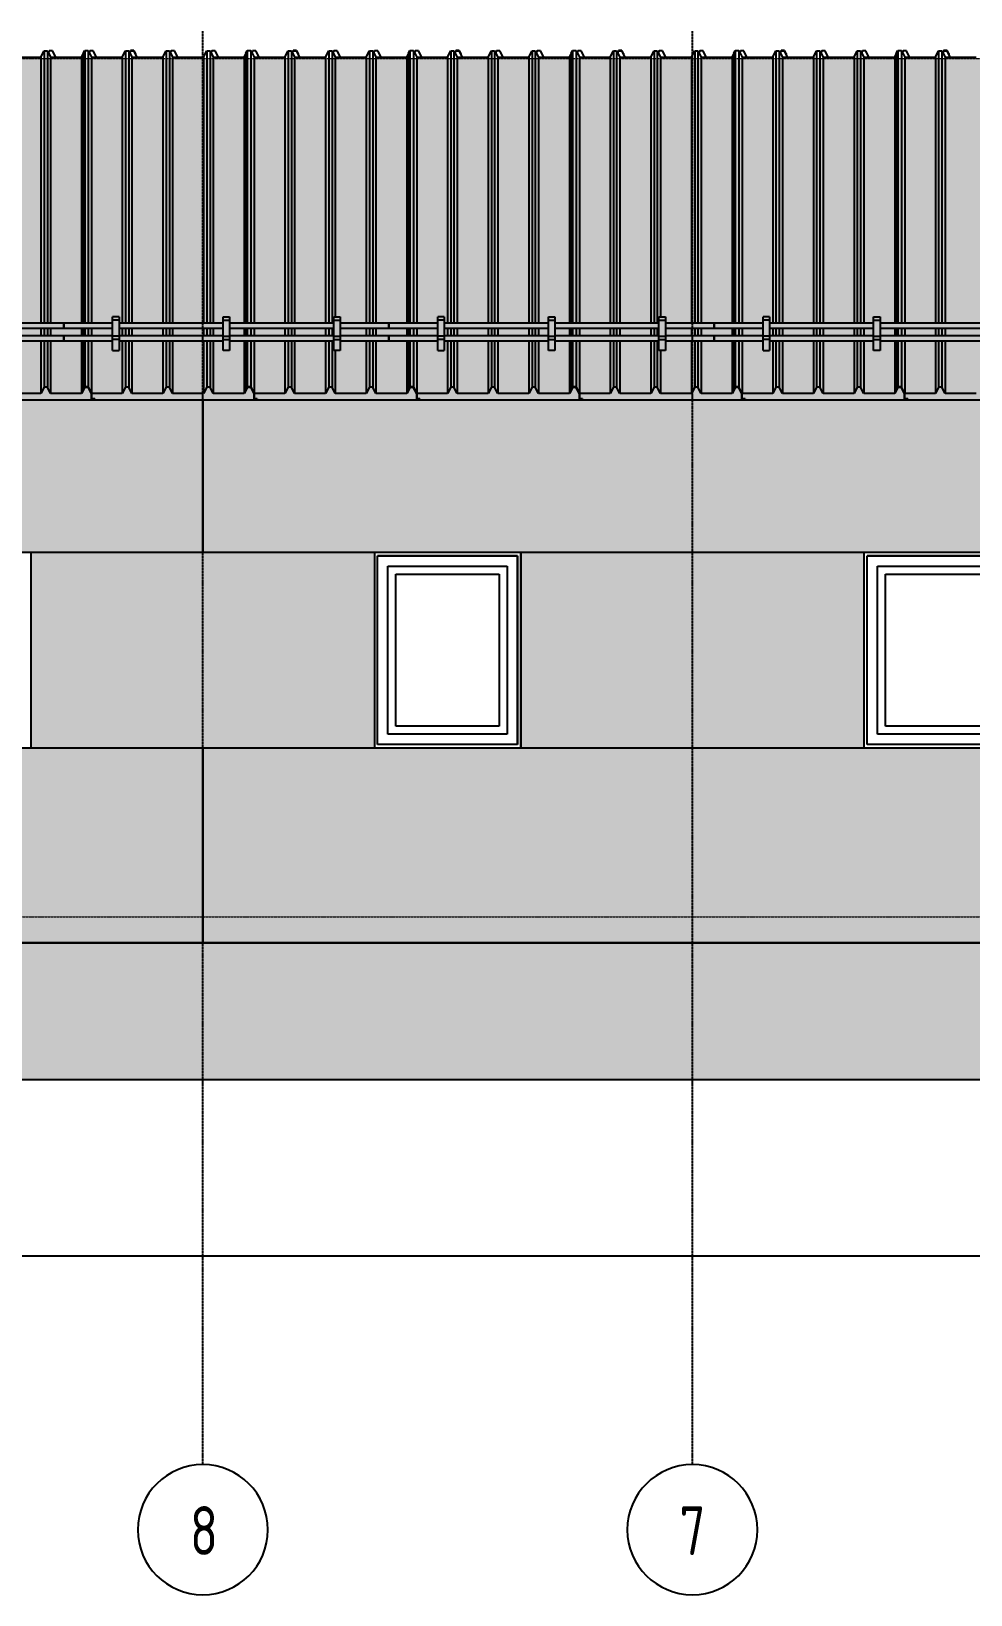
# Model space of a CAD drawing. Header units: millimetres. Extents: x 2162 to 93478, y -2737 to 52379.
# Drawn here: x 38351 to 44127, y 27258 to 36874 of the extents above; entities that cross this region are included whole.
import ezdxf

# ---------------------------------------------------------------- set-up
doc = ezdxf.new("R2010")
doc.units = ezdxf.units.MM
doc.linetypes.add('Штрихпунктир 15 х 2 х 2 мм', pattern=[19, 15, -2, 0, -2])
doc.linetypes.add('Штрихпунктирная', pattern=[30, 25, -2.25, 0.5, -2.25])
doc.layers.add('Axes', color=40, linetype='Штрихпунктирная')
doc.layers.add('Dimension', color=4, linetype='Continuous')
doc.layers.add('Level', color=7, linetype='Continuous', lineweight=9)
doc.layers.add('Text', color=219, linetype='Continuous', lineweight=20)
doc.styles.add('GOST Common_1', font='gost.shx', dxfattribs={"width": 0.8, "height": 250})
doc.styles.add('KOTE', font='romrust.shx', dxfattribs={"width": 0.8})
doc.dimstyles.new('ayala 100', dxfattribs={"dimscale": 50, "dimtxt": 6, "dimasz": 4.4, "dimexe": 3, "dimexo": 5, "dimgap": 1, "dimtad": 1, "dimtoh": 1, "dimdec": 0, "dimzin": 9, "dimdsep": 46, "dimtxsty": 'KOTE', "dimblk": 'ARCHTICK', "dimcen": 0, "dimdle": 3, "dimclrd": 4, "dimclre": 4, "dimclrt": 3, "dimadec": 0, "dimazin": 0, "dimtfac": 0.666667, "dimtdec": 0, "dimtix": 1, "dimtmove": 1, "dimatfit": 0, "dimfxl": 1, "dimtvp": 1, "dimtolj": 1, "dimarcsym": 0})

# ---------------------------------------------------------------- blocks, each defined once
blk = doc.blocks.new('wind02')
for p, q in [((-48392.2, 2240), (-48392.2, 1040)), ((-47492.2, 2240), (-48392.2, 2240)), ((-48372.2, 1060), (-48372.2, 2220)), ((-47512.2, 2220), (-48372.2, 2220)), ((-48372.2, 1060), (-48372.2, 2220)), ((-48372.2, 2220), (-47512.2, 2220)), ((-47512.2, 1060), (-47512.2, 2220)), ((-47512.2, 2220), (-47512.2, 1060)), ((-47492.2, 2240), (-47492.2, 1040)), ((-48309.2, 2157), (-47575.2, 2157)), ((-48309.2, 1123), (-48309.2, 2157)), ((-47575.2, 2157), (-47575.2, 1123)), ((-48260.2, 1172), (-48260.2, 2108)), ((-48260.2, 2108), (-47624.2, 2108)), ((-47624.2, 2108), (-47624.2, 1172)), ((-47624.2, 1172), (-48260.2, 1172)), ((-47512.2, 1060), (-48372.2, 1060)), ((-47512.2, 1060), (-48372.2, 1060)), ((-47575.2, 1123), (-48309.2, 1123)), ((-48392.2, 1040), (-47492.2, 1040))]:
    blk.add_line(p, q)
blk = doc.blocks.new('_ArchTick')
at = {"color": 0, "linetype": 'ByBlock', "const_width": 0.15}
blk.add_lwpolyline([(-0.5, -0.5), (0.5, 0.5)], dxfattribs=at)
blk = doc.blocks.new('*D80')
at = {"layer": 'Defpoints', "color": 0, "transparency": 16777216}
for p in [(60470.5, 29342.6), (6185.5, 28827.3), (60470.5, 28827.3)]:
    blk.add_point(p, dxfattribs=at)
at = {"layer": 'Dimension', "color": 4, "lineweight": -2, "transparency": 16777216}
for p, q in [((6185.5, 29077.3), (6185.5, 29492.6)), ((60470.5, 29077.3), (60470.5, 29492.6)), ((6035.5, 29342.6), (60620.5, 29342.6))]:
    blk.add_line(p, q, dxfattribs=at)
at = {"layer": 'Dimension', "color": 4, "lineweight": -2, "transparency": 16777216, "xscale": 220, "yscale": 220, "zscale": 220, "rotation": 180}
blk.add_blockref('_ArchTick', (6185.5, 29342.6), dxfattribs=at)
at = {"layer": 'Dimension', "color": 4, "lineweight": -2, "transparency": 16777216, "xscale": 220, "yscale": 220, "zscale": 220}
blk.add_blockref('_ArchTick', (60470.5, 29342.6), dxfattribs=at)
at = {"layer": 'Dimension', "color": 3, "transparency": 16777216, "insert": (33328, 29542.6), "char_height": 300, "attachment_point": 5, "style": 'KOTE'}
blk.add_mtext('\\A1;54285', dxfattribs=at)

msp = doc.modelspace()

# ---------------------------------------------------------------- hatches: boundary and pattern name
at = {"true_color": 0x61993b}
h = msp.add_hatch(color=85, dxfattribs=at)
h.dxf.hatch_style = 1
h.paths.add_polyline_path([(48769.5, 36707.7), (8890.8, 36707.7), (8890.8, 34609.3), (48769.5, 34609.3)])
at = {"true_color": 0xecece7}
h = msp.add_hatch(color=254, dxfattribs=at)
h.dxf.hatch_style = 1
h.paths.add_polyline_path([(39405.5, 34607.7), (36395.5, 34607.7), (36395.5, 33667.6), (37450.5, 33667.6), (37450.5, 33667.7), (38350.5, 33667.7), (39405.5, 33667.6)])
h.paths.add_polyline_path([(36395.5, 34607.7), (33385.5, 34607.7), (33385.5, 33667.6), (34440.5, 33667.6), (34440.5, 33667.7), (35340.5, 33667.7), (36395.5, 33667.6)])
h.paths.add_polyline_path([(42415.5, 34607.7), (39405.5, 34607.7), (39405.5, 33667.6), (40460.1, 33667.6), (40460.1, 33667.7), (41360.1, 33667.7), (42415.5, 33667.6)])
h.paths.add_polyline_path([(40460.1, 33667.6), (39405.5, 33667.6), (39405.5, 32467.6), (40460.1, 32467.6)])
h.paths.add_polyline_path([(42415.5, 33667.6), (41360.1, 33667.6), (41360.1, 32467.6), (42415.5, 32467.6)])
h.paths.add_polyline_path([(42415.5, 32467.6), (41360.1, 32467.6), (40460.1, 32467.6), (39405.5, 32467.6), (39405.5, 31427.7), (42415.5, 31427.7)])
h.paths.add_polyline_path([(39405.5, 32467.6), (38350.5, 32467.6), (37450.5, 32467.6), (36395.5, 32467.6), (36395.5, 31427.7), (39405.5, 31427.7)])
h.paths.add_polyline_path([(39405.5, 31427.7), (36395.5, 31427.7), (36395.5, 31267.7), (39405.5, 31267.7)])
h.paths.add_polyline_path([(42415.5, 31427.7), (39405.5, 31427.7), (39405.5, 31267.7), (42415.5, 31267.7)])
h.paths.add_polyline_path([(37450.5, 33667.6), (36395.5, 33667.6), (36395.5, 32467.6), (37450.5, 32467.6)])
h.paths.add_polyline_path([(39405.5, 33667.6), (38350.5, 33667.6), (38350.5, 32467.6), (39405.5, 32467.6)])
h.paths.add_polyline_path([(36395.5, 33667.6), (35340.5, 33667.6), (35340.5, 32467.6), (36395.5, 32467.6)])
h.paths.add_polyline_path([(34440.5, 33667.6), (33385.5, 33667.6), (33385.5, 32467.6), (34440.5, 32467.6)])
h.paths.add_polyline_path([(36395.5, 32467.6), (35340.5, 32467.6), (34440.5, 32467.6), (33385.5, 32467.6), (33385.5, 31427.7), (36395.5, 31427.7)])
h.paths.add_polyline_path([(36395.5, 31427.7), (33385.5, 31427.7), (33385.5, 31267.7), (36395.5, 31267.7)])
h.paths.add_polyline_path([(45425.5, 32467.6), (44370.1, 32467.6), (43470.1, 32467.6), (42415.5, 32467.6), (42415.5, 31427.7), (45425.5, 31427.7)])
h.paths.add_polyline_path([(43470.1, 33667.6), (42415.5, 33667.6), (42415.5, 32467.6), (43470.1, 32467.6)])
h.paths.add_polyline_path([(45425.5, 34607.7), (42415.5, 34607.7), (42415.5, 33667.6), (43470.1, 33667.6), (43470.1, 33667.7), (44370.1, 33667.7), (45425.5, 33667.6)])
h.paths.add_polyline_path([(45425.5, 33667.6), (44370.1, 33667.6), (44370.1, 32467.6), (45425.5, 32467.6)])
h.paths.add_polyline_path([(45425.5, 31427.7), (42415.5, 31427.7), (42415.5, 31267.7), (45425.5, 31267.7)])
at = {"true_color": 0x61993b}
h = msp.add_hatch(color=85, dxfattribs=at)
h.dxf.hatch_style = 1
h.paths.add_polyline_path([(60590.5, 31267.7), (9190, 31267.7), (9190, 30427.7), (60590.5, 30427.7)])

# ---------------------------------------------------------------- linework, layer by layer
for p, q in [((38409.7, 36715), (38429.7, 36754.1)), ((38429.7, 36754.1), (38449.7, 36754.1)), ((38429.7, 36754.1), (38429.7, 35078.1)), ((38449.7, 36754.1), (38469.7, 36715)), ((38449.7, 36754.1), (38449.7, 35078.1)), ((38461.3, 36754.1), (38455.5, 36742.8)), ((38481.3, 36754.1), (38461.3, 36754.1)), ((38501.3, 36715), (38481.3, 36754.1)), ((38659.7, 36715), (38669.5, 36734.1)), ((38669.5, 36736.5), (38679, 36755.1)), ((38669.5, 36736.5), (38669.5, 35078.1)), ((38679, 36755.1), (38700.5, 36755.1)), ((38679, 36755.1), (38679, 35078.1)), ((38700.5, 36755.1), (38721, 36715)), ((38700.5, 36755.1), (38700.5, 35078.1)), ((38711.3, 36754.1), (38706.1, 36744.1)), ((38731.3, 36754.1), (38711.3, 36754.1)), ((38751.3, 36715), (38731.3, 36754.1)), ((38909.7, 36715), (38929.7, 36754.1)), ((38929.7, 36754.1), (38949.7, 36754.1)), ((38929.7, 36754.1), (38929.7, 35078.4)), ((38949.7, 36754.1), (38969.7, 36715)), ((38949.7, 36754.1), (38949.7, 35078.4)), ((38960.5, 36755.1), (38954.9, 36744.1)), ((38955.3, 36743.2), (38961, 36754.3)), ((38961.3, 36754.1), (38955.5, 36742.8)), ((38982, 36755.1), (38960.5, 36755.1)), ((38961, 36754.3), (38981.5, 36754.3)), ((38981.3, 36754.1), (38961.3, 36754.1)), ((39001.3, 36715), (38981.3, 36754.1)), ((38981.5, 36754.3), (38990.8, 36736.2)), ((38991.5, 36736.5), (38982, 36755.1)), ((38990.8, 36736.2), (38991.5, 36736.5)), ((38991.5, 36736.5), (38991.5, 36734.1)), ((39159.7, 36715), (39179.7, 36754.1)), ((39179.7, 36754.1), (39199.7, 36754.1)), ((39179.7, 36754.1), (39179.7, 35078.1)), ((39199.7, 36754.1), (39219.7, 36715)), ((39199.7, 36754.1), (39199.7, 35078.1)), ((39211.3, 36754.1), (39205.5, 36742.8)), ((39231.3, 36754.1), (39211.3, 36754.1)), ((39251.3, 36715), (39231.3, 36754.1)), ((39409.7, 36715), (39429.7, 36754.1)), ((39429.7, 36754.1), (39449.7, 36754.1)), ((39429.7, 36754.1), (39429.7, 35078.3)), ((39449.7, 36754.1), (39469.7, 36715)), ((39449.7, 36754.1), (39449.7, 35078.3)), ((39461.3, 36754.1), (39455.5, 36742.8)), ((39481.3, 36754.1), (39461.3, 36754.1)), ((39501.3, 36715), (39481.3, 36754.1)), ((39659.7, 36715), (39669.5, 36734.1)), ((39669.5, 36736.5), (39679, 36755.1)), ((39669.5, 36736.5), (39669.5, 35078.4)), ((39679, 36755.1), (39700.5, 36755.1)), ((39679, 36755.1), (39679, 35078.4)), ((39700.5, 36755.1), (39721, 36715)), ((39700.5, 36755.1), (39700.5, 35078.4)), ((39711.3, 36754.1), (39706.1, 36744.1)), ((39731.3, 36754.1), (39711.3, 36754.1)), ((39751.3, 36715), (39731.3, 36754.1)), ((39909.7, 36715), (39929.7, 36754.1)), ((39929.7, 36754.1), (39949.7, 36754.1)), ((39929.7, 36754.1), (39929.7, 35078.1)), ((39949.7, 36754.1), (39969.7, 36715)), ((39949.7, 36754.1), (39949.7, 35078.1)), ((39960.5, 36755.1), (39954.9, 36744.1)), ((39955.3, 36743.2), (39961, 36754.3)), ((39961.3, 36754.1), (39955.5, 36742.8)), ((39982, 36755.1), (39960.5, 36755.1)), ((39961, 36754.3), (39981.5, 36754.3)), ((39981.3, 36754.1), (39961.3, 36754.1)), ((40001.3, 36715), (39981.3, 36754.1)), ((39981.5, 36754.3), (39990.8, 36736.2)), ((39991.5, 36736.5), (39982, 36755.1)), ((39990.8, 36736.2), (39991.5, 36736.5)), ((39991.5, 36736.5), (39991.5, 36734.1)), ((40159.7, 36715), (40179.7, 36754.1)), ((40179.7, 36754.1), (40199.7, 36754.1)), ((40179.7, 36754.1), (40179.7, 35078.3)), ((40199.7, 36754.1), (40219.7, 36715)), ((40199.7, 36754.1), (40199.7, 35078.4)), ((40211.3, 36754.1), (40205.5, 36742.8)), ((40231.3, 36754.1), (40211.3, 36754.1)), ((40251.3, 36715), (40231.3, 36754.1)), ((40409.7, 36715), (40429.7, 36754.1)), ((40429.7, 36754.1), (40449.7, 36754.1)), ((40429.7, 36754.1), (40429.7, 35078.1)), ((40449.7, 36754.1), (40469.7, 36715)), ((40449.7, 36754.1), (40449.7, 35078.1)), ((40461.3, 36754.1), (40455.5, 36742.8)), ((40481.3, 36754.1), (40461.3, 36754.1)), ((40501.3, 36715), (40481.3, 36754.1)), ((40659.7, 36715), (40669.5, 36734.1)), ((40669.5, 36736.5), (40679, 36755.1)), ((40669.5, 36736.5), (40669.5, 35078.1)), ((40679, 36755.1), (40700.5, 36755.1)), ((40679, 36755.1), (40679, 35078.1)), ((40700.5, 36755.1), (40721, 36715)), ((40700.5, 36755.1), (40700.5, 35078.1)), ((40711.3, 36754.1), (40706.1, 36744.1)), ((40731.3, 36754.1), (40711.3, 36754.1)), ((40751.3, 36715), (40731.3, 36754.1)), ((40909.7, 36715), (40929.7, 36754.1)), ((40929.7, 36754.1), (40949.7, 36754.1)), ((40929.7, 36754.1), (40929.7, 35078.4)), ((40949.7, 36754.1), (40969.7, 36715)), ((40949.7, 36754.1), (40949.7, 35078.4)), ((40960.5, 36755.1), (40954.9, 36744.1)), ((40955.3, 36743.2), (40961, 36754.3)), ((40961.3, 36754.1), (40955.5, 36742.8)), ((40982, 36755.1), (40960.5, 36755.1)), ((40961, 36754.3), (40981.5, 36754.3)), ((40981.3, 36754.1), (40961.3, 36754.1)), ((41001.3, 36715), (40981.3, 36754.1)), ((40981.5, 36754.3), (40990.8, 36736.2)), ((40991.5, 36736.5), (40982, 36755.1)), ((40990.8, 36736.2), (40991.5, 36736.5)), ((40991.5, 36736.5), (40991.5, 36734.1)), ((41159.7, 36715), (41179.7, 36754.1)), ((41179.7, 36754.1), (41199.7, 36754.1)), ((41179.7, 36754.1), (41179.7, 35078.1)), ((41199.7, 36754.1), (41219.7, 36715)), ((41199.7, 36754.1), (41199.7, 35078.1)), ((41211.3, 36754.1), (41205.5, 36742.8)), ((41231.3, 36754.1), (41211.3, 36754.1)), ((41251.3, 36715), (41231.3, 36754.1)), ((41409.7, 36715), (41429.7, 36754.1)), ((41429.7, 36754.1), (41449.7, 36754.1)), ((41429.7, 36754.1), (41429.7, 35078.3)), ((41449.7, 36754.1), (41469.7, 36715)), ((41449.7, 36754.1), (41449.7, 35078.3)), ((41461.3, 36754.1), (41455.5, 36742.8)), ((41481.3, 36754.1), (41461.3, 36754.1)), ((41501.3, 36715), (41481.3, 36754.1)), ((41659.7, 36715), (41669.5, 36734.1)), ((41669.5, 36736.5), (41679, 36755.1)), ((41669.5, 36736.5), (41669.5, 35078.4)), ((41679, 36755.1), (41700.5, 36755.1)), ((41679, 36755.1), (41679, 35078.4)), ((41700.5, 36755.1), (41721, 36715)), ((41700.5, 36755.1), (41700.5, 35078.4)), ((41711.3, 36754.1), (41706.1, 36744.1)), ((41731.3, 36754.1), (41711.3, 36754.1)), ((41751.3, 36715), (41731.3, 36754.1)), ((41909.7, 36715), (41929.7, 36754.1)), ((41929.7, 36754.1), (41949.7, 36754.1)), ((41929.7, 36754.1), (41929.7, 35078.1)), ((41949.7, 36754.1), (41969.7, 36715)), ((41949.7, 36754.1), (41949.7, 35078.1)), ((41960.5, 36755.1), (41954.9, 36744.1)), ((41955.3, 36743.2), (41961, 36754.3)), ((41961.3, 36754.1), (41955.5, 36742.8)), ((41982, 36755.1), (41960.5, 36755.1)), ((41961, 36754.3), (41981.5, 36754.3)), ((41981.3, 36754.1), (41961.3, 36754.1)), ((42001.3, 36715), (41981.3, 36754.1)), ((41981.5, 36754.3), (41990.8, 36736.2)), ((41991.5, 36736.5), (41982, 36755.1)), ((41990.8, 36736.2), (41991.5, 36736.5)), ((41991.5, 36736.5), (41991.5, 36734.1)), ((42159.7, 36715), (42179.7, 36754.1)), ((42179.7, 36754.1), (42199.7, 36754.1)), ((42179.7, 36754.1), (42179.7, 35078.3)), ((42199.7, 36754.1), (42219.7, 36715)), ((42199.7, 36754.1), (42199.7, 35078.4)), ((42211.3, 36754.1), (42205.5, 36742.8)), ((42231.3, 36754.1), (42211.3, 36754.1)), ((42251.3, 36715), (42231.3, 36754.1)), ((42409.7, 36715), (42429.7, 36754.1)), ((42429.7, 36754.1), (42449.7, 36754.1)), ((42429.7, 36754.1), (42429.7, 35078.1)), ((42449.7, 36754.1), (42469.7, 36715)), ((42449.7, 36754.1), (42449.7, 35078.1)), ((42461.3, 36754.1), (42455.5, 36742.8)), ((42481.3, 36754.1), (42461.3, 36754.1)), ((42501.3, 36715), (42481.3, 36754.1)), ((42659.7, 36715), (42669.5, 36734.1)), ((42669.5, 36736.5), (42679, 36755.1)), ((42669.5, 36736.5), (42669.5, 35078.1)), ((42679, 36755.1), (42700.5, 36755.1)), ((42679, 36755.1), (42679, 35078.1)), ((42700.5, 36755.1), (42721, 36715)), ((42700.5, 36755.1), (42700.5, 35078.1)), ((42711.3, 36754.1), (42706.1, 36744.1)), ((42731.3, 36754.1), (42711.3, 36754.1)), ((42751.3, 36715), (42731.3, 36754.1)), ((42909.7, 36715), (42929.7, 36754.1)), ((42929.7, 36754.1), (42949.7, 36754.1)), ((42929.7, 36754.1), (42929.7, 35078.4)), ((42949.7, 36754.1), (42969.7, 36715)), ((42949.7, 36754.1), (42949.7, 35078.4)), ((42960.5, 36755.1), (42954.9, 36744.1)), ((42955.3, 36743.2), (42961, 36754.3)), ((42961.3, 36754.1), (42955.5, 36742.8)), ((42982, 36755.1), (42960.5, 36755.1)), ((42961, 36754.3), (42981.5, 36754.3)), ((42981.3, 36754.1), (42961.3, 36754.1)), ((43001.3, 36715), (42981.3, 36754.1)), ((42981.5, 36754.3), (42990.8, 36736.2)), ((42991.5, 36736.5), (42982, 36755.1)), ((42990.8, 36736.2), (42991.5, 36736.5)), ((42991.5, 36736.5), (42991.5, 36734.1)), ((43159.7, 36715), (43179.7, 36754.1)), ((43179.7, 36754.1), (43199.7, 36754.1)), ((43179.7, 36754.1), (43179.7, 35078.1)), ((43199.7, 36754.1), (43219.7, 36715)), ((43199.7, 36754.1), (43199.7, 35078.1)), ((43211.3, 36754.1), (43205.5, 36742.8)), ((43231.3, 36754.1), (43211.3, 36754.1)), ((43251.3, 36715), (43231.3, 36754.1)), ((43409.7, 36715), (43429.7, 36754.1)), ((43429.7, 36754.1), (43449.7, 36754.1)), ((43429.7, 36754.1), (43429.7, 35078.3)), ((43449.7, 36754.1), (43469.7, 36715)), ((43449.7, 36754.1), (43449.7, 35078.3)), ((43461.3, 36754.1), (43455.5, 36742.8)), ((43481.3, 36754.1), (43461.3, 36754.1)), ((43501.3, 36715), (43481.3, 36754.1)), ((43659.7, 36715), (43669.5, 36734.1)), ((43669.5, 36736.5), (43679, 36755.1)), ((43669.5, 36736.5), (43669.5, 35078.4)), ((43679, 36755.1), (43700.5, 36755.1)), ((43679, 36755.1), (43679, 35078.4)), ((43700.5, 36755.1), (43721, 36715)), ((43700.5, 36755.1), (43700.5, 35078.4)), ((43711.3, 36754.1), (43706.1, 36744.1)), ((43731.3, 36754.1), (43711.3, 36754.1)), ((43751.3, 36715), (43731.3, 36754.1)), ((43909.7, 36715), (43929.7, 36754.1)), ((43929.7, 36754.1), (43949.7, 36754.1)), ((43929.7, 36754.1), (43929.7, 35078.1)), ((43949.7, 36754.1), (43969.7, 36715)), ((43949.7, 36754.1), (43949.7, 35078.1)), ((43960.5, 36755.1), (43954.9, 36744.1)), ((43955.3, 36743.2), (43961, 36754.3)), ((43961.3, 36754.1), (43955.5, 36742.8)), ((43982, 36755.1), (43960.5, 36755.1)), ((43961, 36754.3), (43981.5, 36754.3)), ((43981.3, 36754.1), (43961.3, 36754.1)), ((44001.3, 36715), (43981.3, 36754.1)), ((43981.5, 36754.3), (43990.8, 36736.2)), ((43991.5, 36736.5), (43982, 36755.1)), ((43990.8, 36736.2), (43991.5, 36736.5)), ((43991.5, 36736.5), (43991.5, 36734.1)), ((38219.7, 36715), (38409.7, 36715)), ((38409.7, 36715), (38409.7, 35078.1)), ((38469.7, 36715), (38659.7, 36715)), ((38469.7, 36715), (38469.7, 35078.1)), ((38659.7, 36715), (38659.7, 35078.1)), ((38721, 36715), (38909.7, 36715)), ((38721, 36715), (38721, 35078.1)), ((38909.7, 36715), (38909.7, 35078.4)), ((38969.7, 36715), (39159.7, 36715)), ((38969.7, 36715), (38969.7, 35078.4)), ((39159.7, 36715), (39159.7, 35078.1)), ((39219.7, 36715), (39409.7, 36715)), ((39219.7, 36715), (39219.7, 35078.1)), ((39409.7, 36715), (39409.7, 35078.3)), ((39469.7, 36715), (39659.7, 36715)), ((39469.7, 36715), (39469.7, 35078.3)), ((39659.7, 36715), (39659.7, 35078.4)), ((39721, 36715), (39909.7, 36715)), ((39721, 36715), (39721, 35078.4)), ((39909.7, 36715), (39909.7, 35078.1)), ((39969.7, 36715), (40159.7, 36715)), ((39969.7, 36715), (39969.7, 35078.1)), ((40159.7, 36715), (40159.7, 35078.3)), ((40219.7, 36715), (40409.7, 36715)), ((40219.7, 36715), (40219.7, 35117.8)), ((40409.7, 36715), (40409.7, 35078.1)), ((40469.7, 36715), (40659.7, 36715)), ((40469.7, 36715), (40469.7, 35078.1)), ((40659.7, 36715), (40659.7, 35078.1)), ((40721, 36715), (40909.7, 36715)), ((40721, 36715), (40721, 35078.1)), ((40909.7, 36715), (40909.7, 35078.4)), ((40969.7, 36715), (41159.7, 36715)), ((40969.7, 36715), (40969.7, 35078.4)), ((41159.7, 36715), (41159.7, 35078.1)), ((41219.7, 36715), (41409.7, 36715)), ((41219.7, 36715), (41219.7, 35078.1)), ((41409.7, 36715), (41409.7, 35078.3)), ((41469.7, 36715), (41659.7, 36715)), ((41469.7, 36715), (41469.7, 35078.3)), ((41659.7, 36715), (41659.7, 35078.4)), ((41721, 36715), (41909.7, 36715)), ((41721, 36715), (41721, 35078.4)), ((41909.7, 36715), (41909.7, 35078.1)), ((41969.7, 36715), (42159.7, 36715)), ((41969.7, 36715), (41969.7, 35078.1)), ((42159.7, 36715), (42159.7, 35078.3)), ((42219.7, 36715), (42409.7, 36715)), ((42219.7, 36715), (42219.7, 35117.8)), ((42409.7, 36715), (42409.7, 35078.1)), ((42469.7, 36715), (42659.7, 36715)), ((42469.7, 36715), (42469.7, 35078.1)), ((42659.7, 36715), (42659.7, 35078.1)), ((42721, 36715), (42909.7, 36715)), ((42721, 36715), (42721, 35078.1)), ((42909.7, 36715), (42909.7, 35078.4)), ((42969.7, 36715), (43159.7, 36715)), ((42969.7, 36715), (42969.7, 35078.4)), ((43159.7, 36715), (43159.7, 35078.1)), ((43219.7, 36715), (43409.7, 36715)), ((43219.7, 36715), (43219.7, 35078.1)), ((43409.7, 36715), (43409.7, 35078.3)), ((43469.7, 36715), (43659.7, 36715)), ((43469.7, 36715), (43469.7, 35078.3)), ((43659.7, 36715), (43659.7, 35078.4)), ((43721, 36715), (43909.7, 36715)), ((43721, 36715), (43721, 35078.4)), ((43909.7, 36715), (43909.7, 35078.1)), ((43969.7, 36715), (44159.7, 36715)), ((43969.7, 36715), (43969.7, 35078.1)), ((38409.7, 35048.4), (38409.7, 34999.8)), ((38429.7, 35048.4), (38429.7, 34999.8)), ((38449.7, 35048.4), (38449.7, 34999.8)), ((38469.7, 35048.4), (38469.7, 34999.8)), ((38550, 35078.4), (38550, 35078.4)), ((38550, 35078.4), (38550, 35078.4)), ((38659.7, 35048.4), (38659.7, 34999.8)), ((38669.5, 35048.4), (38669.5, 34999.8)), ((38679, 35048.4), (38679, 34999.8)), ((38700.5, 35048.4), (38700.5, 34999.8)), ((38721, 35048.4), (38721, 34999.8)), ((38890, 35097), (38850, 35097)), ((38909.7, 35048.4), (38909.7, 35000.1)), ((38929.7, 35048.4), (38929.7, 35000.1)), ((38949.7, 35048.5), (38949.7, 35000.1)), ((38969.7, 35048.5), (38969.7, 35000.1)), ((39159.7, 35048.4), (39159.7, 34999.8)), ((39179.7, 35048.4), (39179.7, 34999.8)), ((39199.7, 35048.4), (39199.7, 34999.8)), ((39219.7, 35048.4), (39219.7, 34999.8)), ((39409.7, 35048.4), (39409.7, 35000.1)), ((39429.7, 35048.4), (39429.7, 35000.1)), ((39449.7, 35048.4), (39449.7, 35000.1)), ((39469.7, 35048.4), (39469.7, 35000.1)), ((39530, 35097), (39570, 35097)), ((39659.7, 35048.5), (39659.7, 35000.1)), ((39669.5, 35048.5), (39669.5, 35000.1)), ((39679, 35048.5), (39679, 35000.1)), ((39700.5, 35048.5), (39700.5, 35000.1)), ((39721, 35048.6), (39721, 35000.1)), ((39909.7, 35048.4), (39909.7, 34999.8)), ((39929.7, 35048.4), (39929.7, 34999.8)), ((39949.7, 35048.4), (39949.7, 34999.8)), ((39969.7, 35048.4), (39969.7, 34999.8)), ((40159.7, 35048.4), (40159.7, 35000.1)), ((40179.7, 35048.4), (40179.7, 35000.1)), ((40199.7, 35048.4), (40199.7, 35000.1)), ((40210, 35097), (40250, 35097)), ((40409.7, 35048.4), (40409.7, 34999.8)), ((40429.7, 35048.4), (40429.7, 34999.8)), ((40449.7, 35048.4), (40449.7, 34999.8)), ((40469.7, 35048.4), (40469.7, 34999.8)), ((40550, 35078.4), (40550, 35078.4)), ((40550, 35078.4), (40550, 35078.4)), ((40659.7, 35048.4), (40659.7, 34999.8)), ((40669.5, 35048.4), (40669.5, 34999.8)), ((40679, 35048.4), (40679, 34999.8)), ((40700.5, 35048.4), (40700.5, 34999.8)), ((40721, 35048.4), (40721, 34999.8)), ((40890, 35097), (40850, 35097)), ((40909.7, 35048.4), (40909.7, 35000.1)), ((40929.7, 35048.4), (40929.7, 35000.1)), ((40949.7, 35048.5), (40949.7, 35000.1)), ((40969.7, 35048.5), (40969.7, 35000.1)), ((41159.7, 35048.4), (41159.7, 34999.8)), ((41179.7, 35048.4), (41179.7, 34999.8)), ((41199.7, 35048.4), (41199.7, 34999.8)), ((41219.7, 35048.4), (41219.7, 34999.8)), ((41409.7, 35048.4), (41409.7, 35000.1)), ((41429.7, 35048.4), (41429.7, 35000.1)), ((41449.7, 35048.4), (41449.7, 35000.1)), ((41469.7, 35048.4), (41469.7, 35000.1)), ((41530, 35097), (41570, 35097)), ((41659.7, 35048.5), (41659.7, 35000.1)), ((41669.5, 35048.5), (41669.5, 35000.1)), ((41679, 35048.5), (41679, 35000.1)), ((41700.5, 35048.5), (41700.5, 35000.1)), ((41721, 35048.6), (41721, 35000.1)), ((41909.7, 35048.4), (41909.7, 34999.8)), ((41929.7, 35048.4), (41929.7, 34999.8)), ((41949.7, 35048.4), (41949.7, 34999.8)), ((41969.7, 35048.4), (41969.7, 34999.8)), ((42159.7, 35048.4), (42159.7, 35000.1)), ((42179.7, 35048.4), (42179.7, 35000.1)), ((42199.7, 35048.4), (42199.7, 35000.1)), ((42210, 35097), (42250, 35097)), ((42409.7, 35048.4), (42409.7, 34999.8)), ((42429.7, 35048.4), (42429.7, 34999.8)), ((42449.7, 35048.4), (42449.7, 34999.8)), ((42469.7, 35048.4), (42469.7, 34999.8)), ((42550, 35078.4), (42550, 35078.4)), ((42550, 35078.4), (42550, 35078.4)), ((42659.7, 35048.4), (42659.7, 34999.8)), ((42669.5, 35048.4), (42669.5, 34999.8)), ((42679, 35048.4), (42679, 34999.8)), ((42700.5, 35048.4), (42700.5, 34999.8)), ((42721, 35048.4), (42721, 34999.8)), ((42890, 35097), (42850, 35097)), ((42909.7, 35048.4), (42909.7, 35000.1)), ((42929.7, 35048.4), (42929.7, 35000.1)), ((42949.7, 35048.5), (42949.7, 35000.1)), ((42969.7, 35048.5), (42969.7, 35000.1)), ((43159.7, 35048.4), (43159.7, 34999.8)), ((43179.7, 35048.4), (43179.7, 34999.8)), ((43199.7, 35048.4), (43199.7, 34999.8)), ((43219.7, 35048.4), (43219.7, 34999.8)), ((43409.7, 35048.4), (43409.7, 35000.1)), ((43429.7, 35048.4), (43429.7, 35000.1)), ((43449.7, 35048.4), (43449.7, 35000.1)), ((43469.7, 35048.4), (43469.7, 35000.1)), ((43530, 35097), (43570, 35097)), ((43659.7, 35048.5), (43659.7, 35000.1)), ((43669.5, 35048.5), (43669.5, 35000.1)), ((43679, 35048.5), (43679, 35000.1)), ((43700.5, 35048.5), (43700.5, 35000.1)), ((43721, 35048.6), (43721, 35000.1)), ((43909.7, 35048.4), (43909.7, 34999.8)), ((43929.7, 35048.4), (43929.7, 34999.8)), ((43949.7, 35048.4), (43949.7, 34999.8)), ((43969.7, 35048.4), (43969.7, 34999.8)), ((38409.7, 34970.2), (38409.7, 34646.8)), ((38429.7, 34970.2), (38429.7, 34685.9)), ((38449.7, 34970.2), (38449.7, 34685.9)), ((38469.7, 34970.2), (38469.7, 34646.8)), ((38550, 35000.1), (38550, 35000.1)), ((38550, 35000.1), (38550, 35000.1)), ((38659.7, 34970.2), (38659.7, 34646.8)), ((38669.5, 34970.2), (38669.5, 34668.4)), ((38679, 34970.2), (38679, 34686.9)), ((38700.5, 34970.2), (38700.5, 34686.9)), ((38721, 34970.2), (38721, 34646.8)), ((38890, 34999.2), (38850, 34999.2)), ((38890, 34978.4), (38850, 34978.4)), ((38909.7, 34970.2), (38909.7, 34646.8)), ((38929.7, 34970.2), (38929.7, 34685.9)), ((38949.7, 34970.2), (38949.7, 34685.9)), ((38969.7, 34970.2), (38969.7, 34646.8)), ((39159.7, 34970.2), (39159.7, 34646.8)), ((39179.7, 34970.2), (39179.7, 34685.9)), ((39199.7, 34970.2), (39199.7, 34685.9)), ((39219.7, 34970.2), (39219.7, 34646.8)), ((39409.7, 34970.2), (39409.7, 34646.8)), ((39429.7, 34970.2), (39429.7, 34685.9)), ((39449.7, 34970.2), (39449.7, 34685.9)), ((39469.7, 34970.2), (39469.7, 34646.8)), ((39530, 34999.2), (39570, 34999.2)), ((39530, 34978.4), (39570, 34978.4)), ((39659.7, 34970.3), (39659.7, 34646.8)), ((39669.5, 34970.3), (39669.5, 34668.4)), ((39679, 34970.3), (39679, 34686.9)), ((39700.5, 34970.3), (39700.5, 34686.9)), ((39721, 34970.3), (39721, 34646.8)), ((39909.7, 34970.2), (39909.7, 34646.8)), ((39929.7, 34970.2), (39929.7, 34685.9)), ((39949.7, 34970.2), (39949.7, 34685.9)), ((39969.7, 34970.2), (39969.7, 34646.8)), ((40159.7, 34970.2), (40159.7, 34646.8)), ((40179.7, 34970.2), (40179.7, 34685.9)), ((40199.7, 34970.2), (40199.7, 34685.9)), ((40210, 34999.2), (40250, 34999.2)), ((40210, 34978.4), (40250, 34978.4)), ((40219.7, 34909.9), (40219.7, 34646.8)), ((40409.7, 34970.2), (40409.7, 34646.8)), ((40429.7, 34970.2), (40429.7, 34685.9)), ((40449.7, 34970.2), (40449.7, 34685.9)), ((40469.7, 34970.2), (40469.7, 34646.8)), ((40550, 35000.1), (40550, 35000.1)), ((40550, 35000.1), (40550, 35000.1)), ((40659.7, 34970.2), (40659.7, 34646.8)), ((40669.5, 34970.2), (40669.5, 34668.4)), ((40679, 34970.2), (40679, 34686.9)), ((40700.5, 34970.2), (40700.5, 34686.9)), ((40721, 34970.2), (40721, 34646.8)), ((40890, 34999.2), (40850, 34999.2)), ((40890, 34978.4), (40850, 34978.4)), ((40909.7, 34970.2), (40909.7, 34646.8)), ((40929.7, 34970.2), (40929.7, 34685.9)), ((40949.7, 34970.2), (40949.7, 34685.9)), ((40969.7, 34970.2), (40969.7, 34646.8)), ((41159.7, 34970.2), (41159.7, 34646.8)), ((41179.7, 34970.2), (41179.7, 34685.9)), ((41199.7, 34970.2), (41199.7, 34685.9)), ((41219.7, 34970.2), (41219.7, 34646.8)), ((41409.7, 34970.2), (41409.7, 34646.8)), ((41429.7, 34970.2), (41429.7, 34685.9)), ((41449.7, 34970.2), (41449.7, 34685.9)), ((41469.7, 34970.2), (41469.7, 34646.8)), ((41530, 34999.2), (41570, 34999.2)), ((41530, 34978.4), (41570, 34978.4)), ((41659.7, 34970.3), (41659.7, 34646.8)), ((41669.5, 34970.3), (41669.5, 34668.4)), ((41679, 34970.3), (41679, 34686.9)), ((41700.5, 34970.3), (41700.5, 34686.9)), ((41721, 34970.3), (41721, 34646.8)), ((41909.7, 34970.2), (41909.7, 34646.8)), ((41929.7, 34970.2), (41929.7, 34685.9)), ((41949.7, 34970.2), (41949.7, 34685.9)), ((41969.7, 34970.2), (41969.7, 34646.8)), ((42159.7, 34970.2), (42159.7, 34646.8)), ((42179.7, 34970.2), (42179.7, 34685.9)), ((42199.7, 34970.2), (42199.7, 34685.9)), ((42210, 34999.2), (42250, 34999.2)), ((42210, 34978.4), (42250, 34978.4)), ((42219.7, 34909.9), (42219.7, 34646.8)), ((42409.7, 34970.2), (42409.7, 34646.8)), ((42429.7, 34970.2), (42429.7, 34685.9)), ((42449.7, 34970.2), (42449.7, 34685.9)), ((42469.7, 34970.2), (42469.7, 34646.8)), ((42550, 35000.1), (42550, 35000.1)), ((42550, 35000.1), (42550, 35000.1)), ((42659.7, 34970.2), (42659.7, 34646.8)), ((42669.5, 34970.2), (42669.5, 34668.4)), ((42679, 34970.2), (42679, 34686.9)), ((42700.5, 34970.2), (42700.5, 34686.9)), ((42721, 34970.2), (42721, 34646.8)), ((42890, 34999.2), (42850, 34999.2)), ((42890, 34978.4), (42850, 34978.4)), ((42909.7, 34970.2), (42909.7, 34646.8)), ((42929.7, 34970.2), (42929.7, 34685.9)), ((42949.7, 34970.2), (42949.7, 34685.9)), ((42969.7, 34970.2), (42969.7, 34646.8)), ((43159.7, 34970.2), (43159.7, 34646.8)), ((43179.7, 34970.2), (43179.7, 34685.9)), ((43199.7, 34970.2), (43199.7, 34685.9)), ((43219.7, 34970.2), (43219.7, 34646.8)), ((43409.7, 34970.2), (43409.7, 34646.8)), ((43429.7, 34970.2), (43429.7, 34685.9)), ((43449.7, 34970.2), (43449.7, 34685.9)), ((43469.7, 34970.2), (43469.7, 34646.8)), ((43530, 34999.2), (43570, 34999.2)), ((43530, 34978.4), (43570, 34978.4)), ((43659.7, 34970.3), (43659.7, 34646.8)), ((43669.5, 34970.3), (43669.5, 34668.4)), ((43679, 34970.3), (43679, 34686.9)), ((43700.5, 34970.3), (43700.5, 34686.9)), ((43721, 34970.3), (43721, 34646.8)), ((43909.7, 34970.2), (43909.7, 34646.8)), ((43929.7, 34970.2), (43929.7, 34685.9)), ((43949.7, 34970.2), (43949.7, 34685.9)), ((43969.7, 34970.2), (43969.7, 34646.8)), ((38409.7, 34646.8), (38219.7, 34646.8)), ((38429.7, 34685.9), (38409.7, 34646.8)), ((38449.7, 34685.9), (38429.7, 34685.9)), ((38469.7, 34646.8), (38449.7, 34685.9)), ((38659.7, 34646.8), (38469.7, 34646.8)), ((38679.7, 34685.9), (38659.7, 34646.8)), ((38679, 34686.9), (38669.5, 34668.4)), ((38669.5, 34668.4), (38670.2, 34668)), ((38670.2, 34668), (38679.5, 34686.1)), ((38700.5, 34686.9), (38679, 34686.9)), ((38679.5, 34686.1), (38700, 34686.1)), ((38699.7, 34685.9), (38679.7, 34685.9)), ((38720.5, 34645.3), (38699.7, 34685.9)), ((38700, 34686.1), (38720.5, 34646)), ((38721, 34646.8), (38700.5, 34686.9)), ((38720.5, 34613.5), (38720.5, 34645.3)), ((38720.5, 34645.3), (38720.5, 34614)), ((38909.7, 34646.8), (38721, 34646.8)), ((38929.7, 34685.9), (38909.7, 34646.8)), ((38949.7, 34685.9), (38929.7, 34685.9)), ((38969.7, 34646.8), (38949.7, 34685.9)), ((39159.7, 34646.8), (38969.7, 34646.8)), ((39179.7, 34685.9), (39159.7, 34646.8)), ((39199.7, 34685.9), (39179.7, 34685.9)), ((39219.7, 34646.8), (39199.7, 34685.9)), ((39409.7, 34646.8), (39219.7, 34646.8)), ((39429.7, 34685.9), (39409.7, 34646.8)), ((39449.7, 34685.9), (39429.7, 34685.9)), ((39469.7, 34646.8), (39449.7, 34685.9)), ((39659.7, 34646.8), (39469.7, 34646.8)), ((39679.7, 34685.9), (39659.7, 34646.8)), ((39679, 34686.9), (39669.5, 34668.4)), ((39669.5, 34668.4), (39670.2, 34668)), ((39670.2, 34668), (39679.5, 34686.1)), ((39700.5, 34686.9), (39679, 34686.9)), ((39679.5, 34686.1), (39700, 34686.1)), ((39699.7, 34685.9), (39679.7, 34685.9)), ((39720.5, 34645.3), (39699.7, 34685.9)), ((39700, 34686.1), (39720.5, 34646)), ((39721, 34646.8), (39700.5, 34686.9)), ((39720.5, 34613.5), (39720.5, 34645.3)), ((39720.5, 34645.3), (39720.5, 34614)), ((39909.7, 34646.8), (39721, 34646.8)), ((39929.7, 34685.9), (39909.7, 34646.8)), ((39949.7, 34685.9), (39929.7, 34685.9)), ((39969.7, 34646.8), (39949.7, 34685.9)), ((40159.7, 34646.8), (39969.7, 34646.8)), ((40179.7, 34685.9), (40159.7, 34646.8)), ((40199.7, 34685.9), (40179.7, 34685.9)), ((40219.7, 34646.8), (40199.7, 34685.9)), ((40409.7, 34646.8), (40219.7, 34646.8)), ((40429.7, 34685.9), (40409.7, 34646.8)), ((40449.7, 34685.9), (40429.7, 34685.9)), ((40469.7, 34646.8), (40449.7, 34685.9)), ((40659.7, 34646.8), (40469.7, 34646.8)), ((40679.7, 34685.9), (40659.7, 34646.8)), ((40679, 34686.9), (40669.5, 34668.4)), ((40669.5, 34668.4), (40670.2, 34668)), ((40670.2, 34668), (40679.5, 34686.1)), ((40700.5, 34686.9), (40679, 34686.9)), ((40679.5, 34686.1), (40700, 34686.1)), ((40699.7, 34685.9), (40679.7, 34685.9)), ((40720.5, 34645.3), (40699.7, 34685.9)), ((40700, 34686.1), (40720.5, 34646)), ((40721, 34646.8), (40700.5, 34686.9)), ((40720.5, 34613.5), (40720.5, 34645.3)), ((40720.5, 34645.3), (40720.5, 34614)), ((40909.7, 34646.8), (40721, 34646.8)), ((40929.7, 34685.9), (40909.7, 34646.8)), ((40949.7, 34685.9), (40929.7, 34685.9)), ((40969.7, 34646.8), (40949.7, 34685.9)), ((41159.7, 34646.8), (40969.7, 34646.8)), ((41179.7, 34685.9), (41159.7, 34646.8)), ((41199.7, 34685.9), (41179.7, 34685.9)), ((41219.7, 34646.8), (41199.7, 34685.9)), ((41409.7, 34646.8), (41219.7, 34646.8)), ((41429.7, 34685.9), (41409.7, 34646.8)), ((41449.7, 34685.9), (41429.7, 34685.9)), ((41469.7, 34646.8), (41449.7, 34685.9)), ((41659.7, 34646.8), (41469.7, 34646.8)), ((41679.7, 34685.9), (41659.7, 34646.8)), ((41679, 34686.9), (41669.5, 34668.4)), ((41669.5, 34668.4), (41670.2, 34668)), ((41670.2, 34668), (41679.5, 34686.1)), ((41700.5, 34686.9), (41679, 34686.9)), ((41679.5, 34686.1), (41700, 34686.1)), ((41699.7, 34685.9), (41679.7, 34685.9)), ((41720.5, 34645.3), (41699.7, 34685.9)), ((41700, 34686.1), (41720.5, 34646)), ((41721, 34646.8), (41700.5, 34686.9)), ((41720.5, 34613.5), (41720.5, 34645.3)), ((41720.5, 34645.3), (41720.5, 34614)), ((41909.7, 34646.8), (41721, 34646.8)), ((41929.7, 34685.9), (41909.7, 34646.8)), ((41949.7, 34685.9), (41929.7, 34685.9)), ((41969.7, 34646.8), (41949.7, 34685.9)), ((42159.7, 34646.8), (41969.7, 34646.8)), ((42179.7, 34685.9), (42159.7, 34646.8)), ((42199.7, 34685.9), (42179.7, 34685.9)), ((42219.7, 34646.8), (42199.7, 34685.9)), ((42409.7, 34646.8), (42219.7, 34646.8)), ((42429.7, 34685.9), (42409.7, 34646.8)), ((42449.7, 34685.9), (42429.7, 34685.9)), ((42469.7, 34646.8), (42449.7, 34685.9)), ((42659.7, 34646.8), (42469.7, 34646.8)), ((42679.7, 34685.9), (42659.7, 34646.8)), ((42679, 34686.9), (42669.5, 34668.4)), ((42669.5, 34668.4), (42670.2, 34668)), ((42670.2, 34668), (42679.5, 34686.1)), ((42700.5, 34686.9), (42679, 34686.9)), ((42679.5, 34686.1), (42700, 34686.1)), ((42699.7, 34685.9), (42679.7, 34685.9)), ((42720.5, 34645.3), (42699.7, 34685.9)), ((42700, 34686.1), (42720.5, 34646)), ((42721, 34646.8), (42700.5, 34686.9)), ((42720.5, 34613.5), (42720.5, 34645.3)), ((42720.5, 34645.3), (42720.5, 34614)), ((42909.7, 34646.8), (42721, 34646.8)), ((42929.7, 34685.9), (42909.7, 34646.8)), ((42949.7, 34685.9), (42929.7, 34685.9)), ((42969.7, 34646.8), (42949.7, 34685.9)), ((43159.7, 34646.8), (42969.7, 34646.8)), ((43179.7, 34685.9), (43159.7, 34646.8)), ((43199.7, 34685.9), (43179.7, 34685.9)), ((43219.7, 34646.8), (43199.7, 34685.9)), ((43409.7, 34646.8), (43219.7, 34646.8)), ((43429.7, 34685.9), (43409.7, 34646.8)), ((43449.7, 34685.9), (43429.7, 34685.9)), ((43469.7, 34646.8), (43449.7, 34685.9)), ((43659.7, 34646.8), (43469.7, 34646.8)), ((43679.7, 34685.9), (43659.7, 34646.8)), ((43679, 34686.9), (43669.5, 34668.4)), ((43669.5, 34668.4), (43670.2, 34668)), ((43670.2, 34668), (43679.5, 34686.1)), ((43700.5, 34686.9), (43679, 34686.9)), ((43679.5, 34686.1), (43700, 34686.1)), ((43699.7, 34685.9), (43679.7, 34685.9)), ((43720.5, 34645.3), (43699.7, 34685.9)), ((43700, 34686.1), (43720.5, 34646)), ((43721, 34646.8), (43700.5, 34686.9)), ((43720.5, 34613.5), (43720.5, 34645.3)), ((43720.5, 34645.3), (43720.5, 34614)), ((43909.7, 34646.8), (43721, 34646.8)), ((43929.7, 34685.9), (43909.7, 34646.8)), ((43949.7, 34685.9), (43929.7, 34685.9)), ((43969.7, 34646.8), (43949.7, 34685.9)), ((44159.7, 34646.8), (43969.7, 34646.8)), ((37740.5, 34607.7), (38740.5, 34607.7)), ((38720.5, 34614), (38740.5, 34614)), ((38740.5, 34613.5), (38720.5, 34613.5)), ((38740.5, 34607.7), (38740.5, 34613.5)), ((38740.5, 34613.5), (38740.5, 34607.7)), ((38740.5, 34607.7), (39740.5, 34607.7)), ((39405.5, 33667.6), (39405.5, 34607.7)), ((39405.5, 34607.7), (39405.5, 33667.6)), ((39720.5, 34614), (39740.5, 34614)), ((39740.5, 34613.5), (39720.5, 34613.5)), ((39740.5, 34607.7), (39740.5, 34613.5)), ((39740.5, 34613.5), (39740.5, 34607.7)), ((39740.5, 34607.7), (40740.5, 34607.7)), ((40720.5, 34614), (40740.5, 34614)), ((40740.5, 34613.5), (40720.5, 34613.5)), ((40740.5, 34607.7), (40740.5, 34613.5)), ((40740.5, 34613.5), (40740.5, 34607.7)), ((40740.5, 34607.7), (41740.5, 34607.7)), ((41720.5, 34614), (41740.5, 34614)), ((41740.5, 34613.5), (41720.5, 34613.5)), ((41740.5, 34607.7), (41740.5, 34613.5)), ((41740.5, 34613.5), (41740.5, 34607.7)), ((41740.5, 34607.7), (42740.5, 34607.7)), ((42720.5, 34614), (42740.5, 34614)), ((42740.5, 34613.5), (42720.5, 34613.5)), ((42740.5, 34607.7), (42740.5, 34613.5)), ((42740.5, 34613.5), (42740.5, 34607.7)), ((42740.5, 34607.7), (43740.5, 34607.7)), ((43720.5, 34614), (43740.5, 34614)), ((43740.5, 34613.5), (43720.5, 34613.5)), ((43740.5, 34607.7), (43740.5, 34613.5)), ((43740.5, 34613.5), (43740.5, 34607.7)), ((43740.5, 34607.7), (44740.5, 34607.7)), ((45425.5, 33667.6), (33014.4, 33667.6)), ((38350.5, 33667.6), (37450.5, 33667.6)), ((38350.5, 32467.7), (38350.5, 33667.7)), ((40460.1, 33667.6), (38350.5, 33667.6)), ((39405.5, 33667.6), (38350.5, 33667.6)), ((40460.1, 33667.6), (39405.5, 33667.6)), ((40460.1, 33667.7), (40460.1, 32467.7)), ((41360.1, 33667.6), (40460.1, 33667.6)), ((41360.1, 32467.7), (41360.1, 33667.7)), ((43470.1, 33667.6), (41360.1, 33667.6)), ((43470.1, 33667.6), (41360.1, 33667.6)), ((43470.1, 33667.7), (43470.1, 32467.7)), ((44370.1, 33667.6), (43470.1, 33667.6)), ((37450.5, 32467.6), (38350.5, 32467.6)), ((38350.5, 32467.6), (40460.1, 32467.6)), ((38350.5, 32467.6), (39405.5, 32467.6)), ((39405.5, 31267.7), (39405.5, 32467.6)), ((39405.5, 32467.6), (40460.1, 32467.6)), ((39405.5, 32467.6), (39405.5, 31267.7)), ((40460.1, 32467.6), (41360.1, 32467.6)), ((41360.1, 32467.6), (43470.1, 32467.6)), ((41360.1, 32467.6), (43470.1, 32467.6)), ((43470.1, 32467.6), (44370.1, 32467.6)), ((45722.4, 31267.7), (33172, 31267.7)), ((33385.5, 31267.7), (39405.5, 31267.7)), ((39405.5, 31267.7), (45425.5, 31267.7)), ((33053.9, 30427.7), (45922.2, 30427.7))]:
    msp.add_line(p, q)
at = {"color": 0}
for p, q in [((38850, 35097), (38850, 35117.8)), ((38890, 35117.8), (38850, 35117.8)), ((38890, 35117.8), (38890, 35097)), ((39530, 35097), (39530, 35117.8)), ((39530, 35117.8), (39570, 35117.8)), ((39570, 35117.8), (39570, 35097)), ((40210, 35097), (40210, 35117.8)), ((40210, 35117.8), (40250, 35117.8)), ((40250, 35117.8), (40250, 35097)), ((40850, 35097), (40850, 35117.8)), ((40890, 35117.8), (40850, 35117.8)), ((40890, 35117.8), (40890, 35097)), ((41530, 35097), (41530, 35117.8)), ((41530, 35117.8), (41570, 35117.8)), ((41570, 35117.8), (41570, 35097)), ((42210, 35097), (42210, 35117.8)), ((42210, 35117.8), (42250, 35117.8)), ((42250, 35117.8), (42250, 35097)), ((42850, 35097), (42850, 35117.8)), ((42890, 35117.8), (42850, 35117.8)), ((42890, 35117.8), (42890, 35097)), ((43530, 35097), (43530, 35117.8)), ((43530, 35117.8), (43570, 35117.8)), ((43570, 35117.8), (43570, 35097)), ((38550, 35078.4), (38250, 35078.4)), ((38250, 35048.4), (38550, 35048.4)), ((38850, 35078.4), (38550, 35078.4)), ((38550, 35060.3), (38550, 35078.4)), ((38550, 35078.4), (38550, 35060.3)), ((38550, 35048.4), (38550, 35060.3)), ((38550, 35060.3), (38550, 35048.4)), ((38550, 35048.4), (38850, 35048.4)), ((38850, 34999.2), (38850, 35097)), ((38890, 35097), (38890, 34999.2)), ((39530, 35078.4), (38890, 35078.4)), ((38890, 35048.4), (39530, 35048.4)), ((39530, 34999.2), (39530, 35097)), ((39570, 35097), (39570, 34999.2)), ((40210, 35078.4), (39570, 35078.4)), ((39570, 35048.4), (40210, 35048.4)), ((40210, 34999.2), (40210, 35097)), ((40250, 35097), (40250, 34999.2)), ((40550, 35078.4), (40250, 35078.4)), ((40250, 35048.4), (40550, 35048.4)), ((40850, 35078.4), (40550, 35078.4)), ((40550, 35060.3), (40550, 35078.4)), ((40550, 35078.4), (40550, 35060.3)), ((40550, 35048.4), (40550, 35060.3)), ((40550, 35060.3), (40550, 35048.4)), ((40550, 35048.4), (40850, 35048.4)), ((40850, 34999.2), (40850, 35097)), ((40890, 35097), (40890, 34999.2)), ((41530, 35078.4), (40890, 35078.4)), ((40890, 35048.4), (41530, 35048.4)), ((41530, 34999.2), (41530, 35097)), ((41570, 35097), (41570, 34999.2)), ((42210, 35078.4), (41570, 35078.4)), ((41570, 35048.4), (42210, 35048.4)), ((42210, 34999.2), (42210, 35097)), ((42250, 35097), (42250, 34999.2)), ((42550, 35078.4), (42250, 35078.4)), ((42250, 35048.4), (42550, 35048.4)), ((42850, 35078.4), (42550, 35078.4)), ((42550, 35060.3), (42550, 35078.4)), ((42550, 35078.4), (42550, 35060.3)), ((42550, 35048.4), (42550, 35060.3)), ((42550, 35060.3), (42550, 35048.4)), ((42550, 35048.4), (42850, 35048.4)), ((42850, 34999.2), (42850, 35097)), ((42890, 35097), (42890, 34999.2)), ((43530, 35078.4), (42890, 35078.4)), ((42890, 35048.4), (43530, 35048.4)), ((43530, 34999.2), (43530, 35097)), ((43570, 35097), (43570, 34999.2)), ((44210, 35078.4), (43570, 35078.4)), ((43570, 35048.4), (44210, 35048.4)), ((38550, 35000.1), (38250, 35000.1)), ((38250, 34970.1), (38550, 34970.1)), ((38850, 35000.1), (38550, 35000.1)), ((38550, 34982), (38550, 35000.1)), ((38550, 35000.1), (38550, 34982)), ((38550, 34970.1), (38550, 34982)), ((38550, 34982), (38550, 34970.1)), ((38550, 34970.1), (38850, 34970.1)), ((38850, 34978.4), (38850, 34999.2)), ((38850, 34909.9), (38850, 34978.4)), ((38850, 34909.9), (38890, 34909.9)), ((39530, 35000.1), (38890, 35000.1)), ((38890, 34999.2), (38890, 34978.4)), ((38890, 34978.4), (38890, 34909.9)), ((38890, 34970.1), (39530, 34970.1)), ((39530, 34978.4), (39530, 34999.2)), ((39530, 34909.9), (39530, 34978.4)), ((39570, 34909.9), (39530, 34909.9)), ((40210, 35000.1), (39570, 35000.1)), ((39570, 34999.2), (39570, 34978.4)), ((39570, 34978.4), (39570, 34909.9)), ((39570, 34970.1), (40210, 34970.1)), ((40210, 34978.4), (40210, 34999.2)), ((40210, 34909.9), (40210, 34978.4)), ((40250, 34909.9), (40210, 34909.9)), ((40550, 35000.1), (40250, 35000.1)), ((40250, 34999.2), (40250, 34978.4)), ((40250, 34978.4), (40250, 34909.9)), ((40250, 34970.1), (40550, 34970.1)), ((40850, 35000.1), (40550, 35000.1)), ((40550, 34982), (40550, 35000.1)), ((40550, 35000.1), (40550, 34982)), ((40550, 34970.1), (40550, 34982)), ((40550, 34982), (40550, 34970.1)), ((40550, 34970.1), (40850, 34970.1)), ((40850, 34978.4), (40850, 34999.2)), ((40850, 34909.9), (40850, 34978.4)), ((40850, 34909.9), (40890, 34909.9)), ((41530, 35000.1), (40890, 35000.1)), ((40890, 34999.2), (40890, 34978.4)), ((40890, 34978.4), (40890, 34909.9)), ((40890, 34970.1), (41530, 34970.1)), ((41530, 34978.4), (41530, 34999.2)), ((41530, 34909.9), (41530, 34978.4)), ((41570, 34909.9), (41530, 34909.9)), ((42210, 35000.1), (41570, 35000.1)), ((41570, 34999.2), (41570, 34978.4)), ((41570, 34978.4), (41570, 34909.9)), ((41570, 34970.1), (42210, 34970.1)), ((42210, 34978.4), (42210, 34999.2)), ((42210, 34909.9), (42210, 34978.4)), ((42250, 34909.9), (42210, 34909.9)), ((42550, 35000.1), (42250, 35000.1)), ((42250, 34999.2), (42250, 34978.4)), ((42250, 34978.4), (42250, 34909.9)), ((42250, 34970.1), (42550, 34970.1)), ((42850, 35000.1), (42550, 35000.1)), ((42550, 34982), (42550, 35000.1)), ((42550, 35000.1), (42550, 34982)), ((42550, 34970.1), (42550, 34982)), ((42550, 34982), (42550, 34970.1)), ((42550, 34970.1), (42850, 34970.1)), ((42850, 34978.4), (42850, 34999.2)), ((42850, 34909.9), (42850, 34978.4)), ((42850, 34909.9), (42890, 34909.9)), ((43530, 35000.1), (42890, 35000.1)), ((42890, 34999.2), (42890, 34978.4)), ((42890, 34978.4), (42890, 34909.9)), ((42890, 34970.1), (43530, 34970.1)), ((43530, 34978.4), (43530, 34999.2)), ((43530, 34909.9), (43530, 34978.4)), ((43570, 34909.9), (43530, 34909.9)), ((44210, 35000.1), (43570, 35000.1)), ((43570, 34999.2), (43570, 34978.4)), ((43570, 34978.4), (43570, 34909.9)), ((43570, 34970.1), (44210, 34970.1))]:
    msp.add_line(p, q, dxfattribs=at)
at = {"layer": 'Axes', "linetype": 'Штрихпунктир 15 х 2 х 2 мм'}
for p, q in [((39405.5, 28058.5), (39405.5, 36874.2)), ((42415.5, 28058.5), (42415.5, 36874.2))]:
    msp.add_line(p, q, dxfattribs=at)
at = {"layer": 'Axes', "color": 7, "linetype": 'Continuous'}
for centre, start, end in [((39405.5, 27658.5), 0, 180), ((42415.5, 27658.5), 0, 180), ((39405.5, 27658.5), 180, 0), ((42415.5, 27658.5), 180, 0)]:
    msp.add_arc(centre, 400, start, end, dxfattribs=at)
at = {"layer": 'Level', "linetype": 'Штрихпунктир 15 х 2 х 2 мм'}
for p, q in [((9494.9, 36707.7), (49857.3, 36707.7)), ((9494.9, 34607.7), (61138.6, 34607.7)), ((9494.9, 31427.7), (60403.5, 31427.7))]:
    msp.add_line(p, q, dxfattribs=at)

# ---------------------------------------------------------------- block references
for p in [(88852.3, 31427.7), (91862.3, 31427.7)]:
    msp.add_blockref('wind02', p)

# ---------------------------------------------------------------- texts
at = {"layer": 'Text', "char_height": 300, "width": 205.232, "attachment_point": 1, "style": 'GOST Common_1'}
for s, insert in [('\\fGOST Common|b0|i0|c204|p34|;\\W.8;8', (39326, 27802.9)), ('\\fGOST Common|b0|i0|c204|p34|;\\W.8;7', (42336, 27802.9))]:
    msp.add_mtext(s, dxfattribs=dict(at, insert=insert))

# ---------------------------------------------------------------- dimensions: what is measured, and where the dimension line sits
at = {"layer": 'Dimension'}
dim = msp.add_linear_dim(base=(60470.5, 29342.6), p1=(6185.5, 28827.3), p2=(60470.5, 28827.3), dimstyle='ayala 100', dxfattribs=at)
dim.commit()
dim.dimension.update_dxf_attribs({"geometry": '*D80', "text_midpoint": (33328, 29542.6)})

doc.saveas('drawing.dxf')
